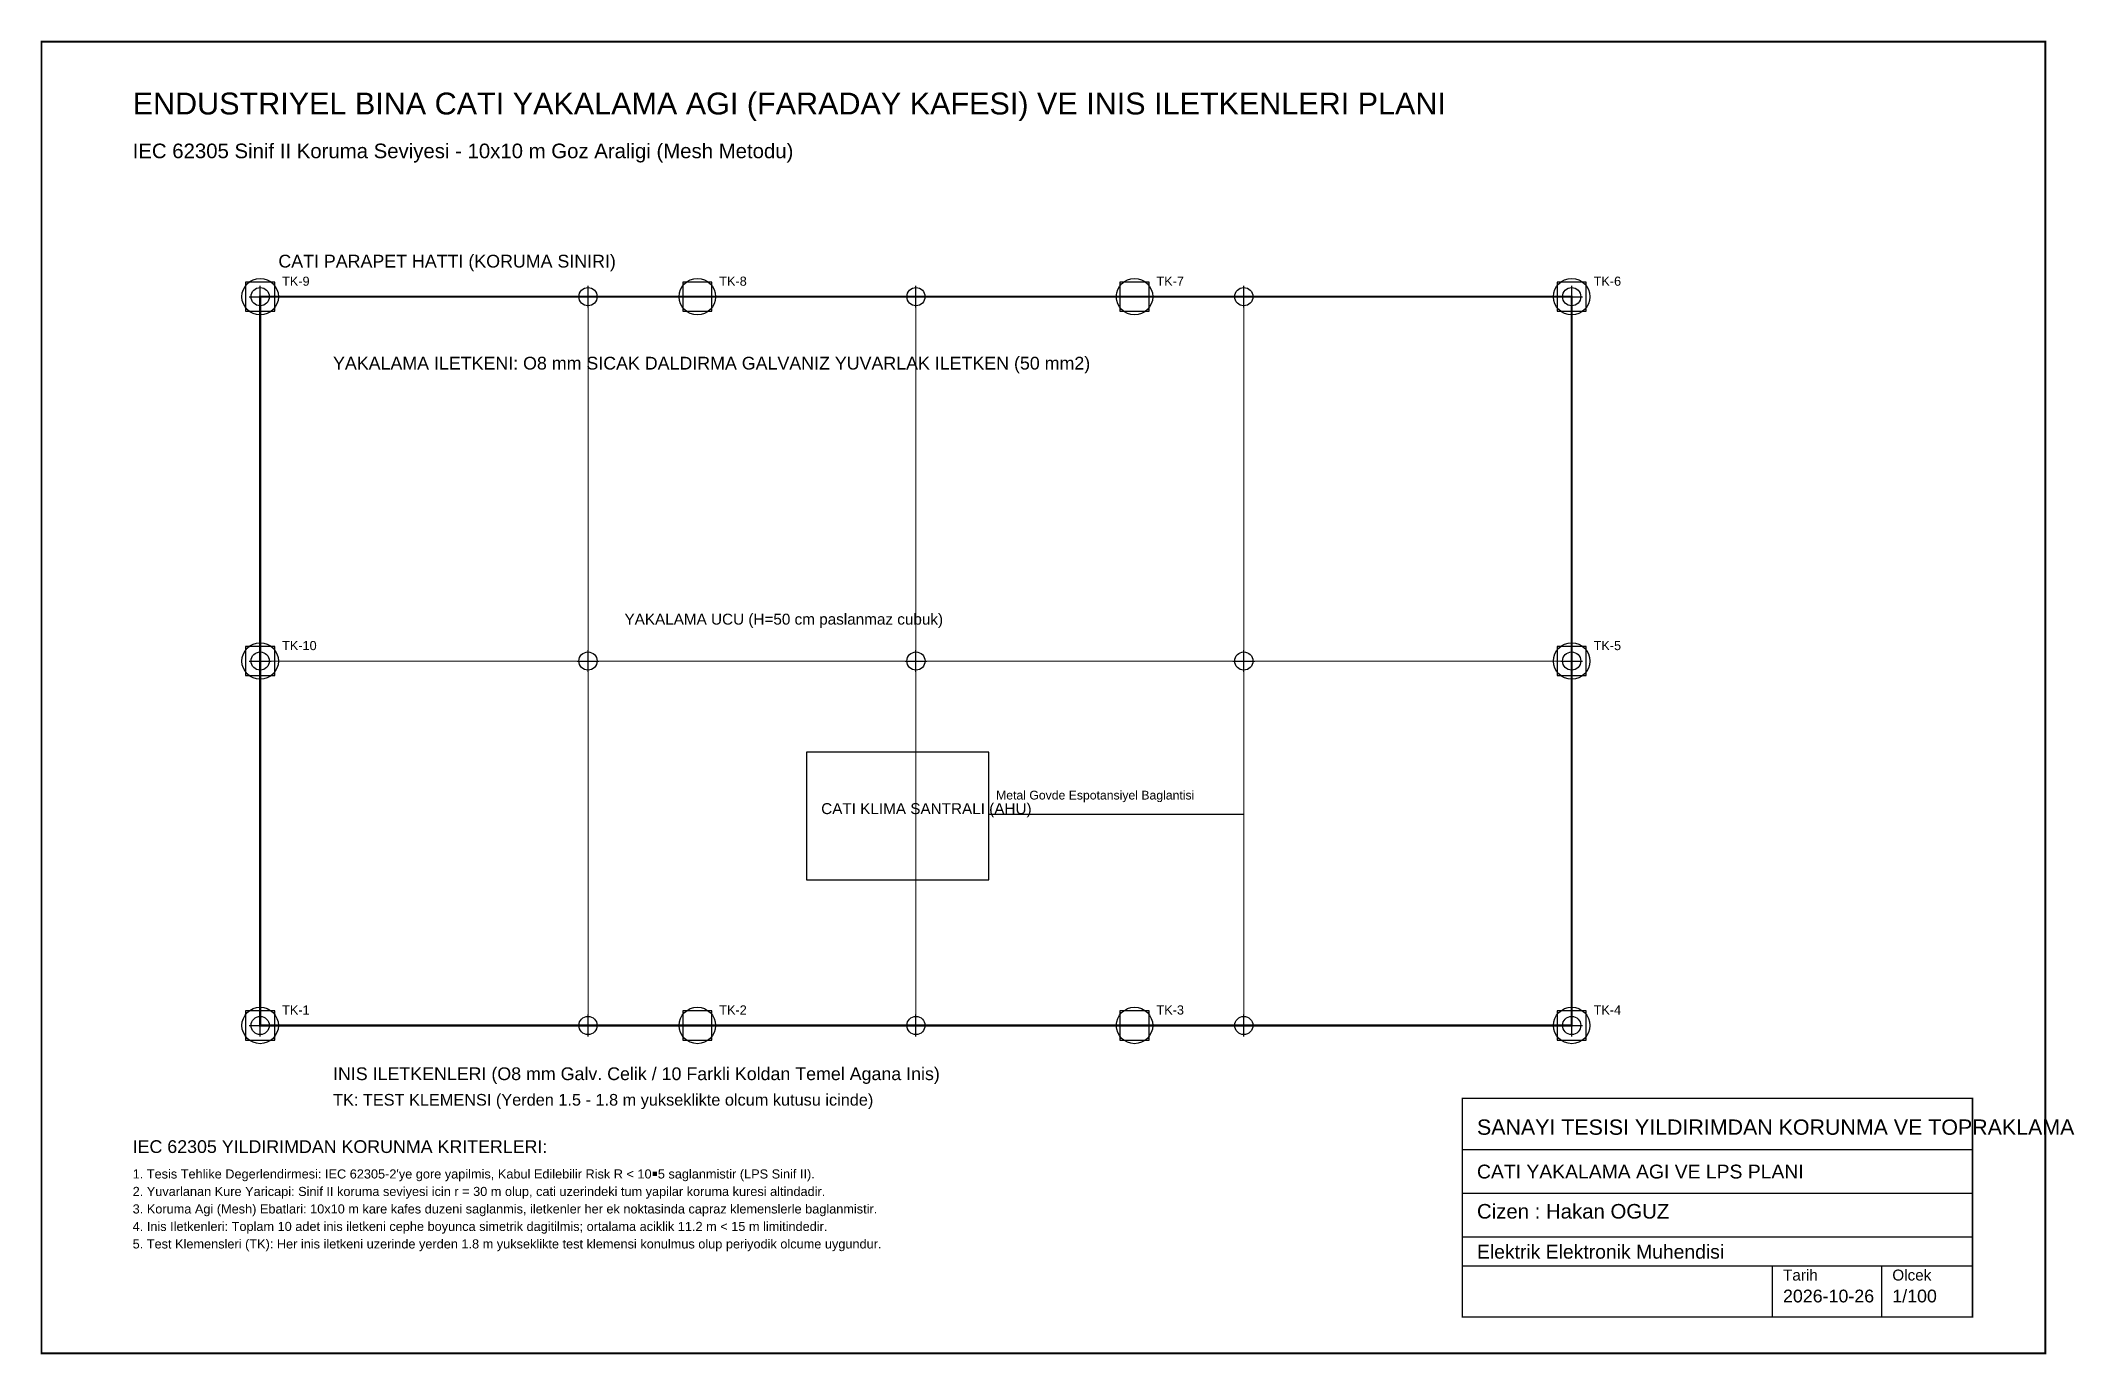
# Model space of a CAD drawing. Header units: millimetres. Extents: x -25 to 55796, y -25 to 36025.
import ezdxf

# ---------------------------------------------------------------- set-up
doc = ezdxf.new("R2010")
doc.units = ezdxf.units.MM
for name, color, linetype in [('ANTET', 7, 'Continuous'), ('BINA_DUVAR', 8, 'Continuous'), ('CERCEVE', 7, 'Continuous'), ('ESPOTANSIYEL', 1, 'Continuous'), ('INIS_ILETKENI', 5, 'Continuous'), ('TEST_KLEMENS', 6, 'Continuous'), ('YAKALAMA_AGI', 1, 'Continuous'), ('YAZI', 7, 'Continuous')]:
    doc.layers.add(name, color=color, linetype=linetype)
doc.styles.add('LPS_STYLE', font='arial.ttf')

msp = doc.modelspace()

# ---------------------------------------------------------------- linework, layer by layer
at = {"layer": 'ANTET'}
for p, q in [((39000, 5600), (53000, 5600)), ((39000, 4400), (53000, 4400)), ((39000, 3200), (53000, 3200)), ((39000, 2400), (53000, 2400)), ((47500, 2400), (47500, 1000)), ((50500, 2400), (50500, 1000))]:
    msp.add_line(p, q, dxfattribs=at)
at = {"layer": 'ANTET', "const_width": 40}
msp.add_lwpolyline([(39000, 1000), (53000, 1000), (53000, 7000), (39000, 7000)], close=True, dxfattribs=at)
at = {"layer": 'BINA_DUVAR', "const_width": 60}
msp.add_lwpolyline([(6000, 9000), (42000, 9000), (42000, 29000), (6000, 29000)], close=True, dxfattribs=at)
at = {"layer": 'BINA_DUVAR'}
msp.add_lwpolyline([(21000, 13000), (26000, 13000), (26000, 16500), (21000, 16500)], close=True, dxfattribs=at)
at = {"layer": 'CERCEVE', "const_width": 50}
msp.add_lwpolyline([(0, 0), (55000, 0), (55000, 36000), (0, 36000)], close=True, dxfattribs=at)
at = {"layer": 'ESPOTANSIYEL', "color": 1}
msp.add_line((26000, 14800), (33000, 14800), dxfattribs=at)
at = {"layer": 'INIS_ILETKENI'}
for centre in [(6000, 29000), (18000, 29000), (30000, 29000), (42000, 29000), (6000, 19000), (42000, 19000), (6000, 9000), (18000, 9000), (30000, 9000), (42000, 9000)]:
    msp.add_circle(centre, 500, dxfattribs=at)
at = {"layer": 'TEST_KLEMENS'}
for points in [[(5600, 28600), (6400, 28600), (6400, 29400), (5600, 29400)], [(17600, 28600), (18400, 28600), (18400, 29400), (17600, 29400)], [(29600, 28600), (30400, 28600), (30400, 29400), (29600, 29400)], [(41600, 28600), (42400, 28600), (42400, 29400), (41600, 29400)], [(5600, 18600), (6400, 18600), (6400, 19400), (5600, 19400)], [(41600, 18600), (42400, 18600), (42400, 19400), (41600, 19400)], [(5600, 8600), (6400, 8600), (6400, 9400), (5600, 9400)], [(17600, 8600), (18400, 8600), (18400, 9400), (17600, 9400)], [(29600, 8600), (30400, 8600), (30400, 9400), (29600, 9400)], [(41600, 8600), (42400, 8600), (42400, 9400), (41600, 9400)]]:
    msp.add_lwpolyline(points, close=True, dxfattribs=at)
at = {"layer": 'YAKALAMA_AGI'}
for p, q in [((6000, 28700), (6000, 29300)), ((15000, 28700), (15000, 29300)), ((24000, 28700), (24000, 29300)), ((33000, 28700), (33000, 29300)), ((42000, 28700), (42000, 29300)), ((5700, 29000), (6300, 29000)), ((14700, 29000), (15300, 29000)), ((23700, 29000), (24300, 29000)), ((32700, 29000), (33300, 29000)), ((41700, 29000), (42300, 29000)), ((5700, 19000), (6300, 19000)), ((6000, 18700), (6000, 19300)), ((14700, 19000), (15300, 19000)), ((15000, 18700), (15000, 19300)), ((23700, 19000), (24300, 19000)), ((24000, 18700), (24000, 19300)), ((32700, 19000), (33300, 19000)), ((33000, 18700), (33000, 19300)), ((41700, 19000), (42300, 19000)), ((42000, 18700), (42000, 19300)), ((5700, 9000), (6300, 9000)), ((6000, 8700), (6000, 9300)), ((14700, 9000), (15300, 9000)), ((15000, 8700), (15000, 9300)), ((23700, 9000), (24300, 9000)), ((24000, 8700), (24000, 9300)), ((32700, 9000), (33300, 9000)), ((33000, 8700), (33000, 9300)), ((41700, 9000), (42300, 9000)), ((42000, 8700), (42000, 9300))]:
    msp.add_line(p, q, dxfattribs=at)
at = {"layer": 'YAKALAMA_AGI', "const_width": 30}
for points in [[(6000, 9000), (6000, 29000)], [(6000, 29000), (42000, 29000)], [(15000, 9000), (15000, 29000)], [(24000, 9000), (24000, 29000)], [(33000, 9000), (33000, 29000)], [(42000, 9000), (42000, 29000)], [(6000, 19000), (42000, 19000)], [(6000, 9000), (42000, 9000)]]:
    msp.add_lwpolyline(points, dxfattribs=at)
at = {"layer": 'YAKALAMA_AGI'}
for centre in [(6000, 29000), (15000, 29000), (24000, 29000), (33000, 29000), (42000, 29000), (6000, 19000), (15000, 19000), (24000, 19000), (33000, 19000), (42000, 19000), (6000, 9000), (15000, 9000), (24000, 9000), (33000, 9000), (42000, 9000)]:
    msp.add_circle(centre, 250, dxfattribs=at)

# ---------------------------------------------------------------- texts
at = {"layer": 'ANTET', "style": 'LPS_STYLE'}
for s, height, p in [('SANAYI TESISI YILDIRIMDAN KORUNMA VE TOPRAKLAMA', 420, (39400, 6000)), ('CATI YAKALAMA AGI VE LPS PLANI', 380, (39400, 4800)), ('Cizen : Hakan OGUZ', 400, (39400, 3700)), ('Elektrik Elektronik Muhendisi', 380, (39400, 2600)), ('Tarih', 300, (47800, 2000)), ('Olcek', 300, (50800, 2000)), ('2026-10-26', 350, (47800, 1400)), ('1/100', 350, (50800, 1400))]:
    msp.add_text(s, height=height, dxfattribs=at).set_placement(p)
at = {"layer": 'BINA_DUVAR', "style": 'LPS_STYLE'}
for s, height, p in [('CATI PARAPET HATTI (KORUMA SINIRI)', 350, (6500, 29800)), ('CATI KLIMA SANTRALI (AHU)', 300, (21400, 14800))]:
    msp.add_text(s, height=height, dxfattribs=at).set_placement(p)
at = {"layer": 'ESPOTANSIYEL', "style": 'LPS_STYLE'}
msp.add_text('Metal Govde Espotansiyel Baglantisi', height=240, dxfattribs=at).set_placement((26200, 15200))
at = {"layer": 'INIS_ILETKENI', "style": 'LPS_STYLE'}
msp.add_text('INIS ILETKENLERI (O8 mm Galv. Celik / 10 Farkli Koldan Temel Agana Inis)', height=350, dxfattribs=at).set_placement((8000, 7500))
at = {"layer": 'TEST_KLEMENS', "style": 'LPS_STYLE'}
for s, height, p in [('TK-9', 250, (6600, 29300)), ('TK-8', 250, (18600, 29300)), ('TK-7', 250, (30600, 29300)), ('TK-6', 250, (42600, 29300)), ('TK-10', 250, (6600, 19300)), ('TK-5', 250, (42600, 19300)), ('TK-1', 250, (6600, 9300)), ('TK-2', 250, (18600, 9300)), ('TK-3', 250, (30600, 9300)), ('TK-4', 250, (42600, 9300)), ('TK: TEST KLEMENSI (Yerden 1.5 - 1.8 m yukseklikte olcum kutusu icinde)', 320, (8000, 6800))]:
    msp.add_text(s, height=height, dxfattribs=at).set_placement(p)
at = {"layer": 'YAKALAMA_AGI', "style": 'LPS_STYLE'}
for s, height, p in [('YAKALAMA ILETKENI: O8 mm SICAK DALDIRMA GALVANIZ YUVARLAK ILETKEN (50 mm2)', 350, (8000, 27000)), ('YAKALAMA UCU (H=50 cm paslanmaz cubuk)', 300, (16000, 20000))]:
    msp.add_text(s, height=height, dxfattribs=at).set_placement(p)
at = {"layer": 'YAZI', "style": 'LPS_STYLE'}
for s, height, p in [('ENDUSTRIYEL BINA CATI YAKALAMA AGI (FARADAY KAFESI) VE INIS ILETKENLERI PLANI', 600, (2500, 34000)), ('IEC 62305 Sinif II Koruma Seviyesi - 10x10 m Goz Araligi (Mesh Metodu)', 400, (2500, 32800)), ('IEC 62305 YILDIRIMDAN KORUNMA KRITERLERI:', 350, (2500, 5500)), ("1. Tesis Tehlike Degerlendirmesi: IEC 62305-2'ye gore yapilmis, Kabul Edilebilir Risk R < 10￭5 saglanmistir (LPS Sinif II).", 250, (2500, 4800)), ('2. Yuvarlanan Kure Yaricapi: Sinif II koruma seviyesi icin r = 30 m olup, cati uzerindeki tum yapilar koruma kuresi altindadir.', 250, (2500, 4320)), ('3. Koruma Agi (Mesh) Ebatlari: 10x10 m kare kafes duzeni saglanmis, iletkenler her ek noktasinda capraz klemenslerle baglanmistir.', 250, (2500, 3840)), ('4. Inis Iletkenleri: Toplam 10 adet inis iletkeni cephe boyunca simetrik dagitilmis; ortalama aciklik 11.2 m < 15 m limitindedir.', 250, (2500, 3360)), ('5. Test Klemensleri (TK): Her inis iletkeni uzerinde yerden 1.8 m yukseklikte test klemensi konulmus olup periyodik olcume uygundur.', 250, (2500, 2880))]:
    msp.add_text(s, height=height, dxfattribs=at).set_placement(p)

doc.saveas('drawing.dxf')
